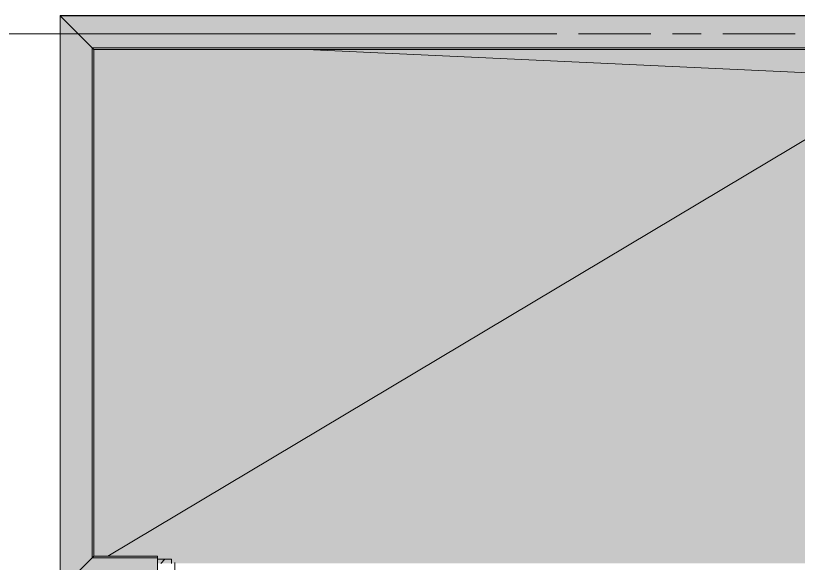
# Model space of a CAD drawing. Header units: millimetres. Extents: x 81469 to 281789, y -8553 to 29000.
# Drawn here: x 149218 to 166426, y 15358 to 27400 of the extents above; entities that cross this region are included whole.
import ezdxf

# ---------------------------------------------------------------- set-up
doc = ezdxf.new("R2010")
doc.units = ezdxf.units.MM
doc.linetypes.add('Осевая', pattern=[3175, 635, -476.25, 1587.5, -476.25])
for name, color, linetype, lineweight in [('A-DETL-3', 7, 'Continuous', 5), ('A-GENM-1', 7, 'Continuous', 5), ('I-WALL-2', 7, 'Continuous', 5), ('Оси', 7, 'Continuous', 9), ('Оси-2', 7, 'Осевая', 9)]:
    doc.layers.add(name, color=color, linetype=linetype, lineweight=lineweight)
doc.layers.add('A-DETL-GENF-2', color=7, linetype='Continuous', lineweight=9, true_color=0xc0c0c0, transparency=0.4)
for name, color, linetype, lineweight, true_color in [('A-FLOR-2', 7, 'Continuous', 5, 0xb7b7b7), ('A-GENM-2', 7, 'Continuous', 5, 0x737373), ('I-WALL-3', 7, 'Continuous', 5, 0x737373)]:
    doc.layers.add(name, color=color, linetype=linetype, lineweight=lineweight, true_color=true_color)

# ---------------------------------------------------------------- blocks, each defined once
blk = doc.blocks.new('парапет1 - парапет-18629556-3_5_3_птичка')
at = {"layer": 'A-GENM-1'}
for p, q in [((-2411, 27400), (33928, 27400)), ((-2411, 14773), (-2411, 27400))]:
    blk.add_line(p, q, dxfattribs=at)
at = {"layer": 'A-GENM-2'}
for p, q in [((-2409, 27398), (-1702, 26691)), ((33219, 26691), (-1702, 26691)), ((-1702, 26691), (-1666, 26655)), ((-1702, 26691), (-1702, 15482)), ((-1665, 26654), (33182, 26654)), ((-1665, 15519), (-1665, 26654)), ((-1702, 15482), (-1666, 15518)), ((-268, 15519), (-1665, 15519)), ((-268, 15519), (-268, 15518)), ((-268, 15518), (-268, 15482)), ((-2409, 14775), (-1702, 15482)), ((-1702, 15482), (-268, 15482)), ((-268, 15482), (-268, 14775))]:
    blk.add_line(p, q, dxfattribs=at)
for points in [[(-1666, 26655), (-1665, 26654), (-1665, 26654), (-1665, 26654), (-1665, 26654)], [(-1666, 15518), (-1665, 15519), (-1665, 15519), (-1665, 15519), (-1665, 15519)]]:
    blk.add_open_spline(points, degree=3, dxfattribs=at)

msp = doc.modelspace()

# ---------------------------------------------------------------- hatches: boundary and pattern name
at = {"layer": 'A-DETL-GENF-2'}
msp.add_hatch(color=256, dxfattribs=at).paths.add_polyline_path([(151677.4, 14774.9), (152337.2, 14774.9), (152337.2, 15358), (191365.2, 15358), (191365.2, 23888.3), (186533.3, 23888.3), (186533.3, 27398.1), (150196.1, 27398.1), (150196.1, 14774.9), (151211.3, 14774.9)])
at = {"layer": 'I-WALL-2'}
h = msp.add_hatch(dxfattribs=at)
h.set_pattern_fill('FP_60', color=256, style=0, pattern_type=2)
h.set_pattern_definition([(45, (152605.2, 0), (-353.553, 353.553), []), (135, (152605.2, 0), (-353.553, -353.553), [])])
h.paths.add_polyline_path([(152645.2, 15358), (152645.2, 15450), (152337.2, 15450), (152337.2, 15358), (152609.6, 15358)])

# ---------------------------------------------------------------- linework, layer by layer
at = {"layer": 'A-DETL-3'}
for p, q in [((186533.3, 27398.1), (150196.1, 27398.1)), ((150196.1, 27398.1), (150196.1, 14774.9))]:
    msp.add_line(p, q, dxfattribs=at)
at = {"layer": 'A-FLOR-2'}
for p, q in [((166915.2, 26130), (155605.5, 26653.6)), ((151247.1, 15518.4), (166915.2, 24880))]:
    msp.add_line(p, q, dxfattribs=at)
at = {"layer": 'I-WALL-3'}
for p, q in [((152645.2, 15450), (152337.2, 15450)), ((152645.2, 15358), (152645.2, 15450))]:
    msp.add_line(p, q, dxfattribs=at)
at = {"layer": 'Оси'}
for p, q in [((147980.9, 27000), (160480.9, 27000)), ((152715.2, 5439), (152715.2, 15380))]:
    msp.add_line(p, q, dxfattribs=at)
at = {"layer": 'Оси-2'}
msp.add_line((160480.9, 27000), (174015.2, 27000), dxfattribs=at)

# ---------------------------------------------------------------- block references
at = {"layer": 'A-GENM-1'}
msp.add_blockref('парапет1 - парапет-18629556-3_5_3_птичка', (152605.2, 0), dxfattribs=at)

doc.saveas('drawing.dxf')
